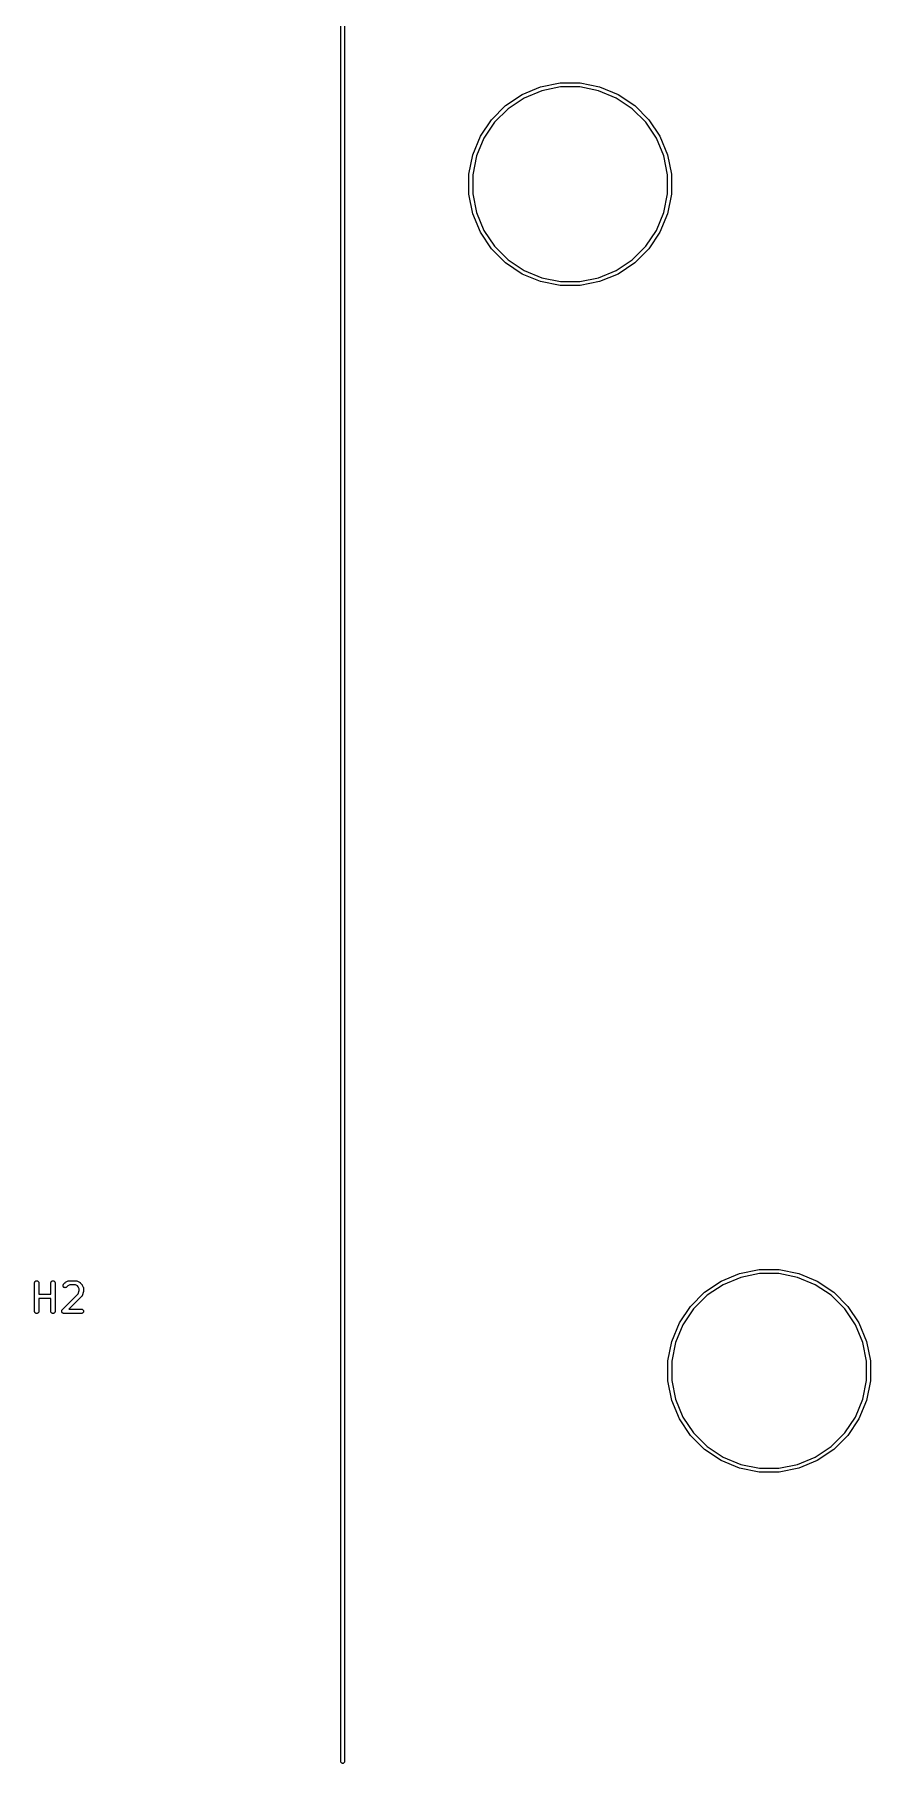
# Model space of a CAD drawing. Extents: x 27 to 117, y -173 to -16.
# Drawn here: x 26.7 to 56.1, y -116.1 to -55.2 of the extents above; entities that cross this region are included whole.
import ezdxf

# ---------------------------------------------------------------- set-up
doc = ezdxf.new("R2010")
doc.units = 0
doc.layers.add('BLACK', color=7, linetype='CONTINUOUS')

msp = doc.modelspace()

# ---------------------------------------------------------------- linework, layer by layer
at = {"layer": 'BLACK', "linetype": 'CONTINUOUS'}
for p, q in [((37.44, -116.003), (37.44, -15.9971)), ((37.56, -15.9971), (37.56, -116.003)), ((43.8124, -57.3427), (44.4608, -57.0742)), ((44.4608, -57.0742), (45.1491, -56.9372)), ((45.1628, -57.0766), (44.5014, -57.2081)), ((45.1491, -56.9372), (45.8509, -56.9372)), ((45.8372, -57.0766), (45.1628, -57.0766)), ((46.4986, -57.2081), (45.8372, -57.0766)), ((45.8509, -56.9372), (46.5392, -57.0742)), ((46.5392, -57.0742), (47.1876, -57.3427)), ((42.7326, -58.2289), (43.2289, -57.7326)), ((43.2289, -57.7326), (43.8124, -57.3427)), ((43.8784, -57.4662), (43.3177, -57.8408)), ((44.5014, -57.2081), (43.8784, -57.4662)), ((47.1216, -57.4662), (46.4986, -57.2081)), ((47.6823, -57.8408), (47.1216, -57.4662)), ((47.1876, -57.3427), (47.7711, -57.7326)), ((47.7711, -57.7326), (48.2674, -58.2289)), ((42.3427, -58.8124), (42.7326, -58.2289)), ((42.8408, -58.3177), (42.4662, -58.8784)), ((43.3177, -57.8408), (42.8408, -58.3177)), ((48.1592, -58.3177), (47.6823, -57.8408)), ((48.5338, -58.8784), (48.1592, -58.3177)), ((48.2674, -58.2289), (48.6573, -58.8124)), ((42.0742, -59.4608), (42.3427, -58.8124)), ((42.4662, -58.8784), (42.2081, -59.5014)), ((48.7919, -59.5014), (48.5338, -58.8784)), ((48.6573, -58.8124), (48.9258, -59.4608)), ((41.9372, -60.1491), (42.0742, -59.4608)), ((42.2081, -59.5014), (42.0766, -60.1628)), ((48.9234, -60.1628), (48.7919, -59.5014)), ((48.9258, -59.4608), (49.0628, -60.1491)), ((41.9372, -60.8509), (41.9372, -60.1491)), ((42.0766, -60.1628), (42.0766, -60.8372)), ((48.9234, -60.8372), (48.9234, -60.1628)), ((49.0628, -60.1491), (49.0628, -60.8509)), ((42.0742, -61.5392), (41.9372, -60.8509)), ((42.0766, -60.8372), (42.2081, -61.4986)), ((48.7919, -61.4986), (48.9234, -60.8372)), ((49.0628, -60.8509), (48.9258, -61.5392)), ((42.3427, -62.1876), (42.0742, -61.5392)), ((42.2081, -61.4986), (42.4662, -62.1216)), ((48.5338, -62.1216), (48.7919, -61.4986)), ((48.9258, -61.5392), (48.6573, -62.1876)), ((42.7326, -62.7711), (42.3427, -62.1876)), ((42.4662, -62.1216), (42.8408, -62.6823)), ((48.1592, -62.6823), (48.5338, -62.1216)), ((48.6573, -62.1876), (48.2674, -62.7711)), ((43.2289, -63.2674), (42.7326, -62.7711)), ((42.8408, -62.6823), (43.3177, -63.1592)), ((43.3177, -63.1592), (43.8784, -63.5338)), ((47.1216, -63.5338), (47.6823, -63.1592)), ((47.6823, -63.1592), (48.1592, -62.6823)), ((48.2674, -62.7711), (47.7711, -63.2674)), ((43.8124, -63.6573), (43.2289, -63.2674)), ((44.4608, -63.9258), (43.8124, -63.6573)), ((43.8784, -63.5338), (44.5014, -63.7919)), ((44.5014, -63.7919), (45.1628, -63.9234)), ((45.8372, -63.9234), (46.4986, -63.7919)), ((46.4986, -63.7919), (47.1216, -63.5338)), ((47.1876, -63.6573), (46.5392, -63.9258)), ((47.7711, -63.2674), (47.1876, -63.6573)), ((45.1491, -64.0628), (44.4608, -63.9258)), ((45.8509, -64.0628), (45.1491, -64.0628)), ((45.1628, -63.9234), (45.8372, -63.9234)), ((46.5392, -63.9258), (45.8509, -64.0628)), ((26.6631, -99.1513), (26.6647, -99.1368)), ((26.6647, -99.1368), (26.6692, -99.1228)), ((26.6692, -99.1228), (26.6762, -99.11)), ((26.6762, -99.11), (26.6856, -99.0988)), ((26.6856, -99.0988), (26.697, -99.0896)), ((26.697, -99.0896), (26.71, -99.0828)), ((26.71, -99.0828), (26.724, -99.0787)), ((26.724, -99.0787), (26.7386, -99.0774)), ((26.7386, -99.0774), (26.7532, -99.0789)), ((26.7532, -99.0789), (26.7672, -99.0832)), ((26.7672, -99.0832), (26.78, -99.0902)), ((26.78, -99.0902), (26.7913, -99.0995)), ((26.7913, -99.0995), (26.8006, -99.1109)), ((26.8006, -99.1109), (26.8074, -99.1238)), ((26.8074, -99.1238), (26.8117, -99.1378)), ((26.8117, -99.1378), (26.8131, -99.1524)), ((27.2345, -99.1513), (27.2362, -99.1368)), ((27.2362, -99.1368), (27.2406, -99.1228)), ((27.2406, -99.1228), (27.2476, -99.11)), ((27.2476, -99.11), (27.257, -99.0988)), ((27.257, -99.0988), (27.2685, -99.0896)), ((27.2685, -99.0896), (27.2814, -99.0828)), ((27.2814, -99.0828), (27.2955, -99.0787)), ((27.2955, -99.0787), (27.31, -99.0774)), ((27.31, -99.0774), (27.3246, -99.0789)), ((27.3246, -99.0789), (27.3386, -99.0832)), ((27.3386, -99.0832), (27.3515, -99.0902)), ((27.3515, -99.0902), (27.3627, -99.0995)), ((27.3627, -99.0995), (27.372, -99.1109)), ((27.372, -99.1109), (27.3789, -99.1238)), ((27.3789, -99.1238), (27.3831, -99.1378)), ((27.3831, -99.1378), (27.3845, -99.1524)), ((27.6851, -99.1946), (27.7327, -99.147)), ((27.7327, -99.147), (27.7334, -99.1462)), ((27.7334, -99.1462), (27.7367, -99.1436)), ((27.7367, -99.1436), (27.7398, -99.1407)), ((27.7398, -99.1407), (27.7424, -99.139)), ((27.7424, -99.139), (27.7449, -99.1371)), ((27.7449, -99.1371), (27.7486, -99.1352)), ((27.7486, -99.1352), (27.7522, -99.1329)), ((27.7522, -99.1329), (27.8474, -99.0853)), ((27.8474, -99.0853), (27.8483, -99.0848)), ((27.8483, -99.0848), (27.8504, -99.0841)), ((27.8504, -99.0841), (27.8524, -99.083)), ((27.8524, -99.083), (27.8573, -99.0816)), ((27.8573, -99.0816), (27.8621, -99.0798)), ((27.8621, -99.0798), (27.8643, -99.0794)), ((27.8643, -99.0794), (27.8664, -99.0788)), ((27.8664, -99.0788), (27.8715, -99.0783)), ((27.8715, -99.0783), (27.8765, -99.0775)), ((27.8765, -99.0775), (27.8788, -99.0776)), ((27.8788, -99.0776), (27.881, -99.0774)), ((27.881, -99.0774), (28.119, -99.0774)), ((28.119, -99.0774), (28.1201, -99.0774)), ((28.1201, -99.0774), (28.1223, -99.0776)), ((28.1223, -99.0776), (28.1245, -99.0776)), ((28.1245, -99.0776), (28.1296, -99.0784)), ((28.1296, -99.0784), (28.1346, -99.079)), ((28.1346, -99.079), (28.1367, -99.0797)), ((28.1367, -99.0797), (28.1389, -99.0801)), ((28.1389, -99.0801), (28.1437, -99.0819)), ((28.1437, -99.0819), (28.1486, -99.0834)), ((28.1486, -99.0834), (28.1505, -99.0845)), ((28.1505, -99.0845), (28.1526, -99.0853)), ((28.1526, -99.0853), (28.2478, -99.1329)), ((28.2478, -99.1329), (28.2488, -99.1334)), ((28.2488, -99.1334), (28.2523, -99.1357)), ((28.2523, -99.1357), (28.256, -99.1377)), ((28.256, -99.1377), (28.2584, -99.1397)), ((28.2584, -99.1397), (28.261, -99.1414)), ((28.261, -99.1414), (28.2641, -99.1443)), ((28.2641, -99.1443), (28.2673, -99.147)), ((28.2673, -99.147), (28.3149, -99.1946)), ((50.2289, -99.4826), (50.8124, -99.0927)), ((50.8124, -99.0927), (51.4608, -98.8242)), ((51.5014, -98.9581), (50.8784, -99.2162)), ((51.4608, -98.8242), (52.1491, -98.6872)), ((52.1628, -98.8266), (51.5014, -98.9581)), ((52.1491, -98.6872), (52.8509, -98.6872)), ((52.8372, -98.8266), (52.1628, -98.8266)), ((53.4986, -98.9581), (52.8372, -98.8266)), ((52.8509, -98.6872), (53.5392, -98.8242)), ((54.1216, -99.2162), (53.4986, -98.9581)), ((53.5392, -98.8242), (54.1876, -99.0927)), ((54.1876, -99.0927), (54.7711, -99.4826)), ((26.6631, -99.1524), (26.6631, -99.1513)), ((26.6631, -100.152), (26.6631, -99.1524)), ((26.8131, -99.1524), (26.8131, -99.5536)), ((26.8131, -99.5536), (27.2345, -99.5536)), ((27.2345, -99.7036), (26.8131, -99.7036)), ((26.8131, -99.7036), (26.8131, -100.152)), ((27.2345, -99.1524), (27.2345, -99.1513)), ((27.2345, -99.5536), (27.2345, -99.1524)), ((27.2345, -100.152), (27.2345, -99.7036)), ((27.3845, -99.1524), (27.3845, -100.152)), ((27.6374, -100.099), (28.1964, -99.5404)), ((27.6631, -99.2474), (27.6646, -99.2328)), ((27.6645, -99.2619), (27.6631, -99.2474)), ((27.6687, -99.276), (27.6645, -99.2619)), ((27.6646, -99.2328), (27.6689, -99.2188)), ((27.6755, -99.2889), (27.6687, -99.276)), ((27.6689, -99.2188), (27.6758, -99.2059)), ((27.6847, -99.3003), (27.6755, -99.2889)), ((27.6758, -99.2059), (27.6851, -99.1946)), ((27.6959, -99.3097), (27.6847, -99.3003)), ((27.7088, -99.3167), (27.6959, -99.3097)), ((27.7228, -99.321), (27.7088, -99.3167)), ((27.7373, -99.3226), (27.7228, -99.321)), ((27.7519, -99.3213), (27.7373, -99.3226)), ((27.7659, -99.3173), (27.7519, -99.3213)), ((27.7789, -99.3105), (27.7659, -99.3173)), ((27.7904, -99.3014), (27.7789, -99.3105)), ((27.7911, -99.3007), (27.7904, -99.3014)), ((27.8301, -99.2616), (27.7911, -99.3007)), ((27.8987, -99.2274), (27.8301, -99.2616)), ((28.3149, -99.634), (27.8715, -100.077)), ((28.1013, -99.2274), (27.8987, -99.2274)), ((28.1699, -99.2616), (28.1013, -99.2274)), ((28.2003, -99.292), (28.1699, -99.2616)), ((28.1964, -99.5404), (28.2345, -99.4259)), ((28.2345, -99.3606), (28.2003, -99.292)), ((28.2345, -99.4259), (28.2345, -99.3606)), ((28.3149, -99.1946), (28.3157, -99.1953)), ((28.3163, -99.6323), (28.3149, -99.634)), ((28.3157, -99.1953), (28.3183, -99.1986)), ((28.318, -99.6308), (28.3163, -99.6323)), ((28.321, -99.6266), (28.318, -99.6308)), ((28.3183, -99.1986), (28.3212, -99.2017)), ((28.3242, -99.6227), (28.321, -99.6266)), ((28.3212, -99.2017), (28.3229, -99.2043)), ((28.3229, -99.2043), (28.3248, -99.2068)), ((28.3253, -99.6207), (28.3242, -99.6227)), ((28.3248, -99.2068), (28.3267, -99.2105)), ((28.3266, -99.6189), (28.3253, -99.6207)), ((28.3287, -99.6143), (28.3266, -99.6189)), ((28.3267, -99.2105), (28.329, -99.2141)), ((28.3311, -99.6098), (28.3287, -99.6143)), ((28.329, -99.2141), (28.3766, -99.3093)), ((28.3318, -99.6077), (28.3311, -99.6098)), ((28.3327, -99.6057), (28.3318, -99.6077)), ((28.3331, -99.6047), (28.3327, -99.6057)), ((28.3807, -99.4618), (28.3331, -99.6047)), ((28.3766, -99.3093), (28.3771, -99.3103)), ((28.3771, -99.3103), (28.3778, -99.3123)), ((28.3778, -99.3123), (28.3789, -99.3143)), ((28.3789, -99.3143), (28.3803, -99.3192)), ((28.3803, -99.3192), (28.3821, -99.324)), ((28.3816, -99.4577), (28.3807, -99.4618)), ((28.3829, -99.4537), (28.3816, -99.4577)), ((28.3821, -99.324), (28.3825, -99.3262)), ((28.3825, -99.3262), (28.3831, -99.3283)), ((28.3832, -99.4506), (28.3829, -99.4537)), ((28.3831, -99.3283), (28.3836, -99.3334)), ((28.3839, -99.4475), (28.3832, -99.4506)), ((28.3836, -99.3334), (28.3844, -99.3385)), ((28.384, -99.4433), (28.3839, -99.4475)), ((28.3845, -99.4391), (28.384, -99.4433)), ((28.3844, -99.3385), (28.3843, -99.3407)), ((28.3843, -99.3407), (28.3845, -99.3429)), ((28.3845, -99.3429), (28.3845, -99.4381)), ((28.3845, -99.4381), (28.3845, -99.4391)), ((49.7326, -99.9789), (50.2289, -99.4826)), ((50.3177, -99.5908), (49.8408, -100.068)), ((50.8784, -99.2162), (50.3177, -99.5908)), ((54.6823, -99.5908), (54.1216, -99.2162)), ((55.1592, -100.068), (54.6823, -99.5908)), ((54.7711, -99.4826), (55.2674, -99.9789)), ((26.6645, -100.167), (26.6631, -100.152)), ((26.6688, -100.181), (26.6645, -100.167)), ((26.6756, -100.194), (26.6688, -100.181)), ((26.6849, -100.205), (26.6756, -100.194)), ((26.6962, -100.215), (26.6849, -100.205)), ((26.709, -100.222), (26.6962, -100.215)), ((26.723, -100.226), (26.709, -100.222)), ((26.7376, -100.227), (26.723, -100.226)), ((26.7521, -100.226), (26.7376, -100.227)), ((26.7662, -100.222), (26.7521, -100.226)), ((26.7792, -100.215), (26.7662, -100.222)), ((26.7906, -100.206), (26.7792, -100.215)), ((26.8, -100.195), (26.7906, -100.206)), ((26.807, -100.182), (26.8, -100.195)), ((26.8115, -100.168), (26.807, -100.182)), ((26.8131, -100.153), (26.8115, -100.168)), ((26.8131, -100.152), (26.8131, -100.153)), ((27.236, -100.167), (27.2345, -100.152)), ((27.2402, -100.181), (27.236, -100.167)), ((27.2471, -100.194), (27.2402, -100.181)), ((27.2563, -100.205), (27.2471, -100.194)), ((27.2676, -100.215), (27.2563, -100.205)), ((27.2805, -100.222), (27.2676, -100.215)), ((27.2944, -100.226), (27.2805, -100.222)), ((27.309, -100.227), (27.2944, -100.226)), ((27.3236, -100.226), (27.309, -100.227)), ((27.3376, -100.222), (27.3236, -100.226)), ((27.3506, -100.215), (27.3376, -100.222)), ((27.362, -100.206), (27.3506, -100.215)), ((27.3714, -100.195), (27.362, -100.206)), ((27.3785, -100.182), (27.3714, -100.195)), ((27.3829, -100.168), (27.3785, -100.182)), ((27.3845, -100.153), (27.3829, -100.168)), ((27.3845, -100.152), (27.3845, -100.153)), ((27.6155, -100.152), (27.6162, -100.145)), ((27.6162, -100.159), (27.6155, -100.152)), ((27.6155, -100.152), (27.6155, -100.152)), ((27.6155, -100.152), (27.6155, -100.152)), ((27.6162, -100.145), (27.617, -100.138)), ((27.6168, -100.166), (27.6162, -100.159)), ((27.6168, -100.167), (27.6168, -100.166)), ((27.6169, -100.167), (27.6168, -100.167)), ((27.6189, -100.174), (27.6169, -100.167)), ((27.617, -100.137), (27.6192, -100.13)), ((27.617, -100.138), (27.617, -100.137)), ((27.617, -100.137), (27.617, -100.137)), ((27.6209, -100.18), (27.6189, -100.174)), ((27.6192, -100.13), (27.6212, -100.124)), ((27.621, -100.181), (27.6209, -100.18)), ((27.6245, -100.187), (27.621, -100.181)), ((27.621, -100.181), (27.621, -100.181)), ((27.6212, -100.124), (27.6213, -100.123)), ((27.6213, -100.123), (27.6248, -100.117)), ((27.6213, -100.123), (27.6213, -100.123)), ((27.6277, -100.193), (27.6245, -100.187)), ((27.6248, -100.117), (27.6282, -100.111)), ((27.6278, -100.194), (27.6277, -100.193)), ((27.6279, -100.194), (27.6278, -100.194)), ((27.6324, -100.199), (27.6279, -100.194)), ((27.6282, -100.111), (27.6283, -100.11)), ((27.6282, -100.111), (27.6282, -100.111)), ((27.6283, -100.11), (27.6329, -100.105)), ((27.6369, -100.205), (27.6324, -100.199)), ((27.6329, -100.105), (27.6374, -100.099)), ((27.637, -100.205), (27.6369, -100.205)), ((27.6371, -100.205), (27.637, -100.205)), ((27.6426, -100.21), (27.6371, -100.205)), ((27.6481, -100.214), (27.6426, -100.21)), ((27.6482, -100.214), (27.6481, -100.214)), ((27.6483, -100.214), (27.6482, -100.214)), ((27.6547, -100.218), (27.6483, -100.214)), ((27.6609, -100.221), (27.6547, -100.218)), ((27.6611, -100.221), (27.6609, -100.221)), ((27.6612, -100.221), (27.6611, -100.221)), ((27.6681, -100.224), (27.6612, -100.221)), ((27.6749, -100.226), (27.6681, -100.224)), ((27.675, -100.226), (27.6749, -100.226)), ((27.6751, -100.226), (27.675, -100.226)), ((27.6823, -100.227), (27.6751, -100.226)), ((27.6894, -100.227), (27.6823, -100.227)), ((27.6897, -100.227), (27.6894, -100.227)), ((27.6905, -100.227), (27.6897, -100.227)), ((27.6897, -100.227), (27.6897, -100.227)), ((27.6897, -100.227), (27.6897, -100.227)), ((28.3095, -100.227), (27.6905, -100.227)), ((27.8715, -100.077), (28.3095, -100.077)), ((28.3095, -100.077), (28.3106, -100.077)), ((28.3241, -100.226), (28.3095, -100.227)), ((28.3106, -100.077), (28.3251, -100.079)), ((28.3381, -100.222), (28.3241, -100.226)), ((28.3251, -100.079), (28.3391, -100.083)), ((28.351, -100.215), (28.3381, -100.222)), ((28.3391, -100.083), (28.3519, -100.09)), ((28.3624, -100.206), (28.351, -100.215)), ((28.3519, -100.09), (28.3631, -100.1)), ((28.3717, -100.194), (28.3624, -100.206)), ((28.3631, -100.1), (28.3723, -100.111)), ((28.3787, -100.181), (28.3717, -100.194)), ((28.3723, -100.111), (28.3791, -100.124)), ((28.383, -100.167), (28.3787, -100.181)), ((28.3791, -100.124), (28.3832, -100.138)), ((28.3845, -100.153), (28.383, -100.167)), ((28.3832, -100.138), (28.3845, -100.153)), ((49.3427, -100.562), (49.7326, -99.9789)), ((49.8408, -100.068), (49.4662, -100.628)), ((55.5338, -100.628), (55.1592, -100.068)), ((55.2674, -99.9789), (55.6573, -100.562)), ((49.0742, -101.211), (49.3427, -100.562)), ((49.4662, -100.628), (49.2081, -101.251)), ((55.7919, -101.251), (55.5338, -100.628)), ((55.6573, -100.562), (55.9258, -101.211)), ((48.9372, -101.899), (49.0742, -101.211)), ((49.2081, -101.251), (49.0766, -101.913)), ((55.9234, -101.913), (55.7919, -101.251)), ((55.9258, -101.211), (56.0628, -101.899)), ((48.9372, -102.601), (48.9372, -101.899)), ((49.0766, -101.913), (49.0766, -102.587)), ((55.9234, -102.587), (55.9234, -101.913)), ((56.0628, -101.899), (56.0628, -102.601)), ((49.0742, -103.289), (48.9372, -102.601)), ((49.0766, -102.587), (49.2081, -103.249)), ((55.7919, -103.249), (55.9234, -102.587)), ((56.0628, -102.601), (55.9258, -103.289)), ((49.3427, -103.938), (49.0742, -103.289)), ((49.2081, -103.249), (49.4662, -103.872)), ((55.5338, -103.872), (55.7919, -103.249)), ((55.9258, -103.289), (55.6573, -103.938)), ((49.7326, -104.521), (49.3427, -103.938)), ((49.4662, -103.872), (49.8408, -104.432)), ((55.1592, -104.432), (55.5338, -103.872)), ((55.6573, -103.938), (55.2674, -104.521)), ((50.2289, -105.017), (49.7326, -104.521)), ((49.8408, -104.432), (50.3177, -104.909)), ((54.6823, -104.909), (55.1592, -104.432)), ((55.2674, -104.521), (54.7711, -105.017)), ((50.8124, -105.407), (50.2289, -105.017)), ((50.3177, -104.909), (50.8784, -105.284)), ((54.1216, -105.284), (54.6823, -104.909)), ((54.7711, -105.017), (54.1876, -105.407)), ((51.4608, -105.676), (50.8124, -105.407)), ((50.8784, -105.284), (51.5014, -105.542)), ((52.1491, -105.813), (51.4608, -105.676)), ((51.5014, -105.542), (52.1628, -105.673)), ((52.8509, -105.813), (52.1491, -105.813)), ((52.1628, -105.673), (52.8372, -105.673)), ((52.8372, -105.673), (53.4986, -105.542)), ((53.5392, -105.676), (52.8509, -105.813)), ((53.4986, -105.542), (54.1216, -105.284)), ((54.1876, -105.407), (53.5392, -105.676)), ((37.4409, -116.012), (37.44, -116.003)), ((37.4443, -116.023), (37.4409, -116.012)), ((37.4499, -116.033), (37.4443, -116.023)), ((37.4574, -116.043), (37.4499, -116.033)), ((37.4665, -116.05), (37.4574, -116.043)), ((37.4769, -116.056), (37.4665, -116.05)), ((37.4882, -116.059), (37.4769, -116.056)), ((37.5, -116.06), (37.4882, -116.059)), ((37.5118, -116.059), (37.5, -116.06)), ((37.5231, -116.056), (37.5118, -116.059)), ((37.5335, -116.05), (37.5231, -116.056)), ((37.5426, -116.043), (37.5335, -116.05)), ((37.5501, -116.033), (37.5426, -116.043)), ((37.5557, -116.023), (37.5501, -116.033)), ((37.5591, -116.012), (37.5557, -116.023)), ((37.56, -116.003), (37.5591, -116.012))]:
    msp.add_line(p, q, dxfattribs=at)

doc.saveas('drawing.dxf')
